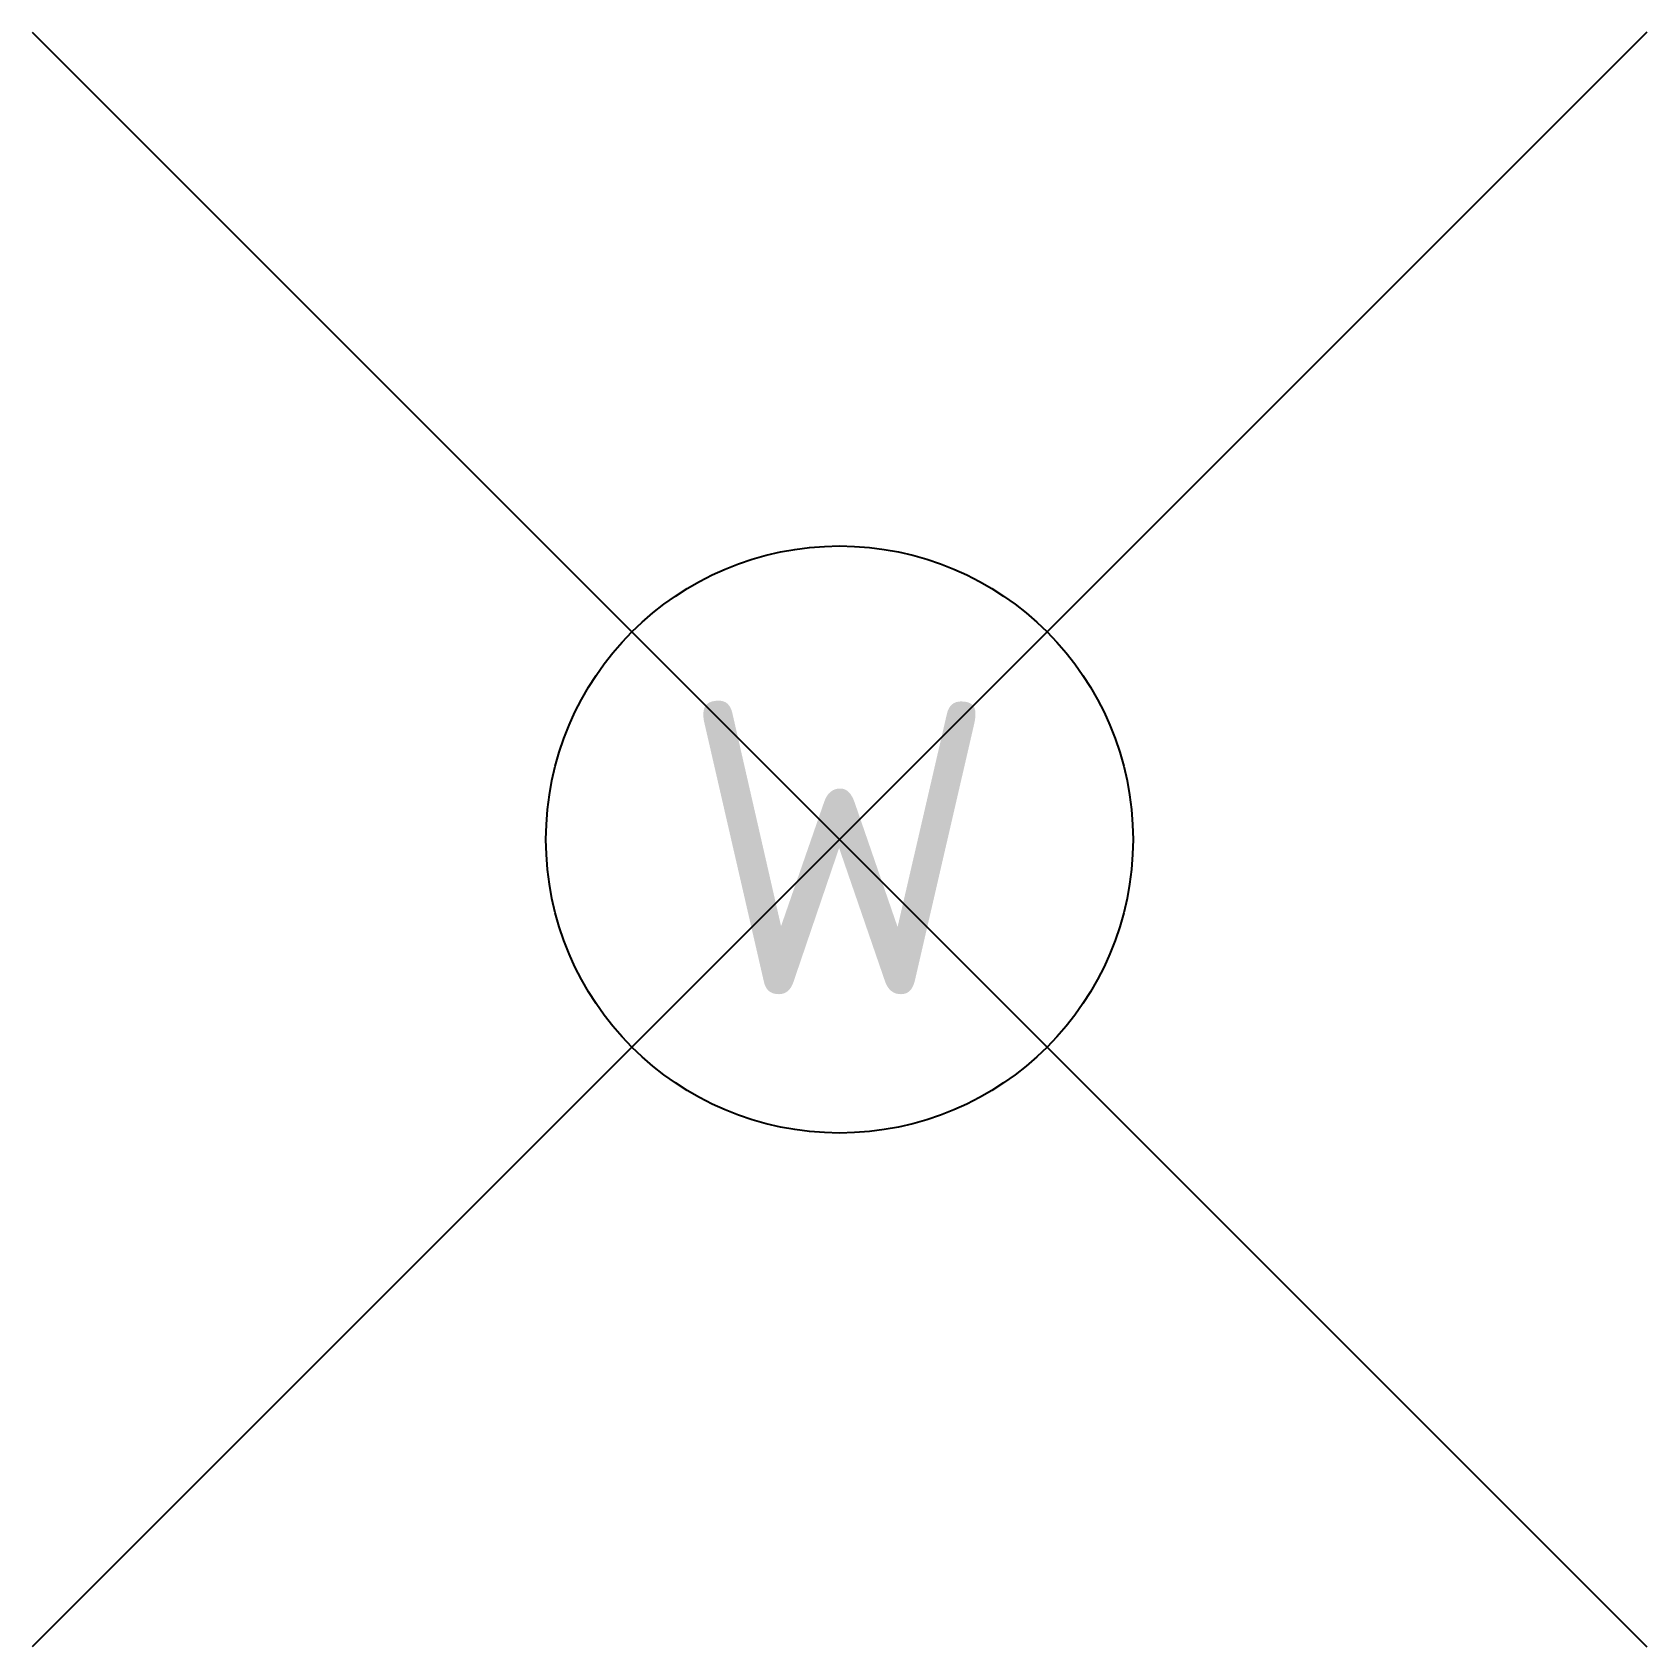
# Model space of a CAD drawing. Extents: x -5.5 to 5.5, y -5.5 to 5.5.
import ezdxf

# ---------------------------------------------------------------- set-up
doc = ezdxf.new("R2010")
doc.units = 0
doc.styles.add('NLCS-ISO', font='NLCS-ISO.ttf')

msp = doc.modelspace()

# ---------------------------------------------------------------- linework, layer by layer
for points in [[(5.5, 5.5), (-5.5, -5.5)], [(-5.5, 5.5), (5.5, -5.5)]]:
    msp.add_lwpolyline(points)
msp.add_circle((0, 0), 2)

# ---------------------------------------------------------------- texts
at = {"style": 'NLCS-ISO'}
msp.add_text('W', height=2, rotation=360, dxfattribs=at).set_placement((-1.064, -1.054))

doc.saveas('drawing.dxf')
